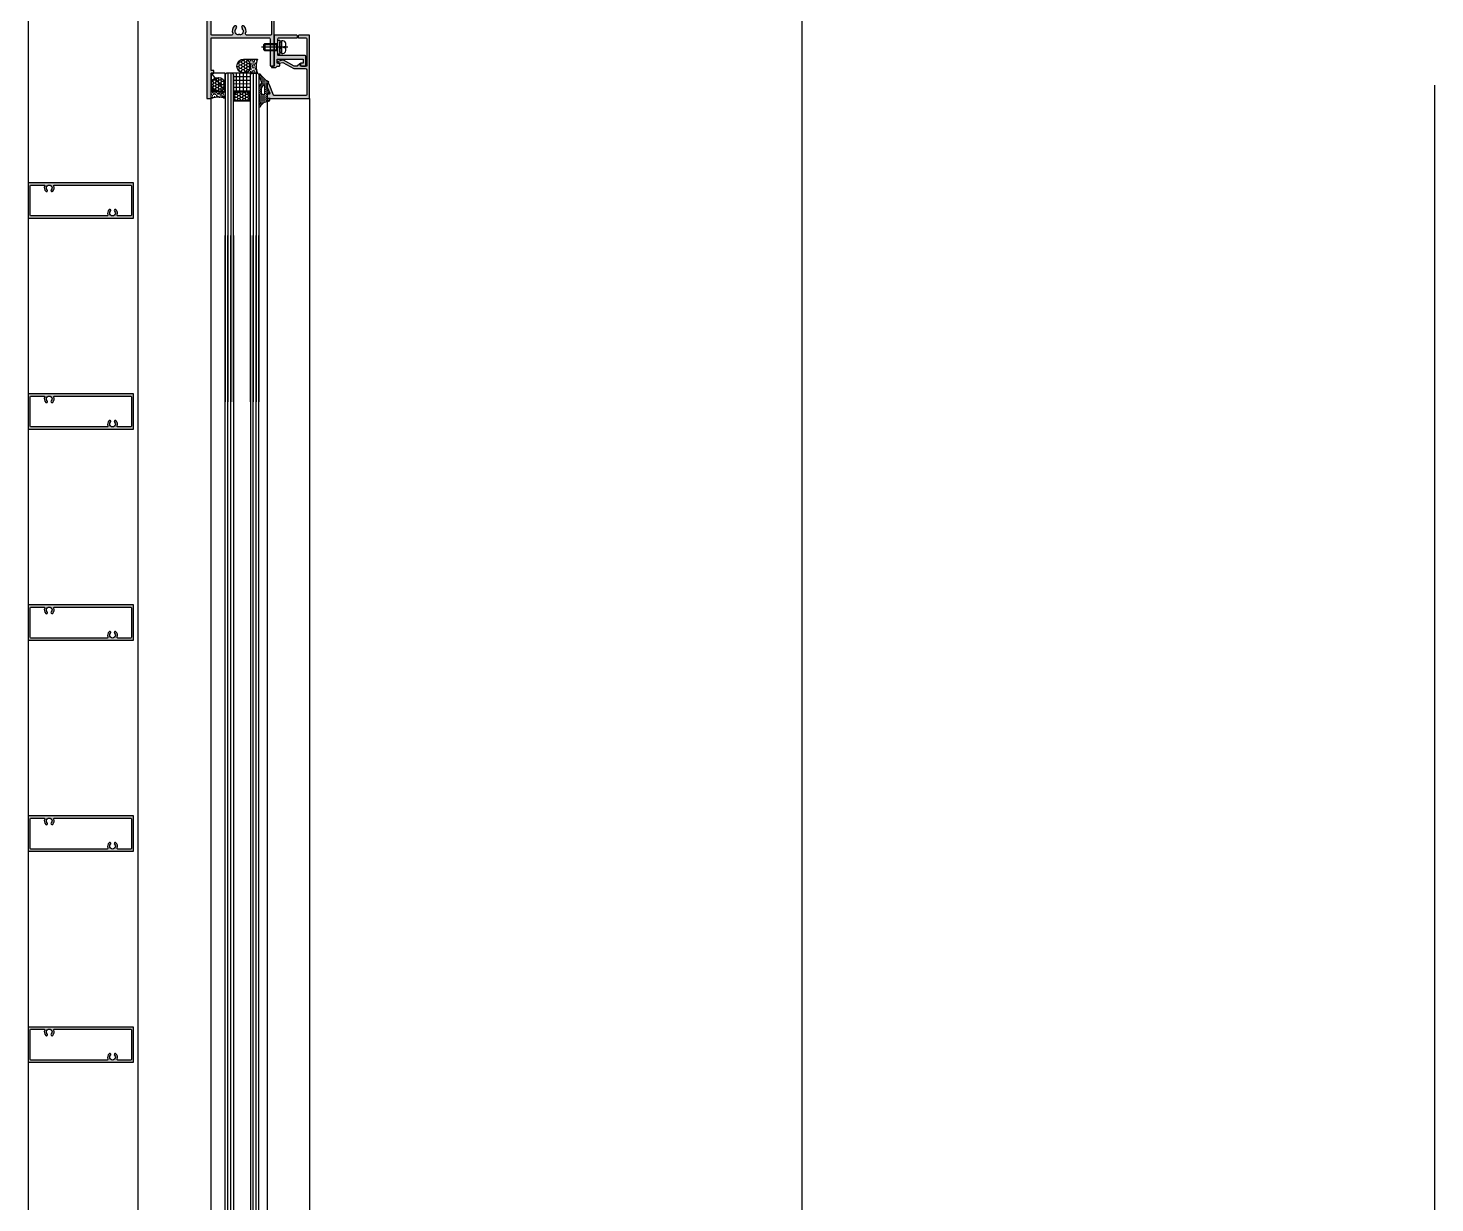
# Model space of a CAD drawing. Header units: millimetres. Extents: x 12351878 to 12381578, y 696206 to 738256.
# Drawn here: x 12366334 to 12367334, y 704804 to 705639 of the extents above; entities that cross this region are included whole.
import ezdxf

# ---------------------------------------------------------------- set-up
doc = ezdxf.new("R2010")
doc.units = ezdxf.units.MM
doc.header["$LTSCALE"] = 1000
for name, pattern in [('CENTER', [50.800000000000004, 31.75, -6.35, 6.35, -6.35]), ('CENTER2', [28.575000000000003, 19.05, -3.175, 3.175, -3.175]), ('DOTE', [2.4200000000000004, 2, -0.2, 0.02, -0.2]), ('HIDDEN', [0.125, 0.0625, -0.0625]), ('HIDDEN2', [4.762499999999999, 3.175, -1.5875])]:
    doc.linetypes.add(name, pattern=pattern)
for name, color, linetype in [('DOTE', 16, 'DOTE'), ('ELASTOMER', 6, 'Continuous'), ('ELASTOMER-V', 241, 'Continuous'), ('EXTRUSION-V', 141, 'Continuous'), ('EXTRUSION1', 4, 'Continuous'), ('FASTENER', 191, 'Continuous'), ('GLASS', 1, 'Continuous'), ('GLASS-V', 11, 'Continuous'), ('GRID', 8, 'CENTER'), ('GZDI-J建筑-立面-后可见线', 252, 'Continuous'), ('SFC-ELASTOMER', 6, 'Continuous'), ('SFC-ELASTOMER-V', 241, 'Continuous'), ('SILICONE', 8, 'Continuous'), ('SILICONE-V', 9, 'Continuous'), ('SYMBOL', 7, 'Continuous'), ('型材断面填充', 254, 'Continuous')]:
    doc.layers.add(name, color=color, linetype=linetype)

# ---------------------------------------------------------------- blocks, each defined once
blk = doc.blocks.new('*U170')
at = {"layer": 'GLASS'}
for points in [[(1510.500026838956, 15.99999998140256), (1.000000000014552, 16), (1.455191522836685e-11, 17), (2.182787284255028e-11, 21), (1.000000000021828, 22), (1510.500026838961, 21.99999998140984)], [(1510.500026838945, 3.999999981409836), (1.000000000003638, 4), (3.637978807091713e-12, 3), (-3.637978807091713e-12, -1), (0.999999999996362, -2), (1510.500026838934, -2.00000001859744)]]:
    blk.add_lwpolyline(points, dxfattribs=at)
at = {"layer": 'GLASS-V'}
for p, q in [((2.182787284255028e-11, 20), (1510.500026838959, 19.99999998140984)), ((1.818989403545856e-11, 18), (1510.500026838956, 17.99999998140984)), ((3.637978807091713e-12, 2), (1510.500026838943, 1.999999981402561)), ((0, 0), (1510.500026838936, -1.859743948917714e-08))]:
    blk.add_line(p, q, dxfattribs=at)
blk = doc.blocks.new('20210923-LC06')
at = {"layer": '型材断面填充', "linetype": 'ByBlock'}
h = blk.add_hatch(color=256, dxfattribs=at)
h.paths.add_polyline_path([(75, 12.5), (0, 12.5), (0, -12.5), (75, -12.5)])
edge = h.paths.add_edge_path(flags=16)
edge.add_arc((72.99999999999272, 10.5), 0.5, 0, 90, ccw=False)
edge.add_line((73.49999999999272, 10.5), (73.49999999999272, -10.5))
edge.add_arc((72.99999999999272, -10.5), 0.5, -90, 0, ccw=False)
edge.add_line((72.99999999999272, -11), (63.70809924347122, -11))
edge.add_arc((63.70809924347122, -10.5), 0.5, 157.9756871616606, 270, ccw=False)
edge.add_arc((59.99999999996362, -8.999999999923602), 3.49999999999024, 337.9756871617368, 405.5224881743313)
edge.add_arc((61.96176195076987, -7.002128601492586), 0.6999999863657048, 45.52248817439985, 150.0000000002586)
edge.add_line((61.35554417992535, -6.652128608311614), (61.30384047733969, -6.741682048123039))
edge.add_arc((61.91005825998582, -7.091682048114308), 0.6999999999930533, 150.000000000497, 224.9738861260881)
edge.add_arc((59.99999999498687, -8.999999999916326), 1.99999999646012, -224.97388637242545, 44.97388612635791, ccw=False)
edge.add_arc((58.08994174066902, -7.091682042391767), 0.6999999964802336, 315.0261136276913, 389.999999996758)
edge.add_line((58.69615952028835, -6.741682044186746), (58.64445582000917, -6.652128608351632))
edge.add_arc((58.0382380491501, -7.002128601496224), 0.6999999863618294, 29.99999999656709, 134.4775118258088)
edge.add_arc((59.99999999995634, -8.999999999923602), 3.499999999985485, 134.4775118257521, 202.0243128383078)
edge.add_arc((56.29190075644874, -10.5), 0.5000000000078625, -89.99999999916622, 22.024312838026788, ccw=False)
edge.add_line((56.29190075645602, -11), (2, -11))
edge.add_arc((2, -10.5), 0.5, 180, 270, ccw=False)
edge.add_line((1.5, -10.5), (1.5, 10.5))
edge.add_arc((2, 10.5), 0.5, 90, 180, ccw=False)
edge.add_line((2, 11), (11.2919007564924, 11))
edge.add_arc((11.29190075648512, 10.49999999998909), 0.5000000000109139, -22.024313129871473, 89.99999999916622, ccw=False)
edge.add_arc((15.00000000499858, 8.999999975909304), 3.500000013615411, 157.9756868698486, 225.5224875408107)
edge.add_arc((13.03823803211708, 7.002128599175194), 0.7000000000041585, 225.5224875403132, 330.0000000028977)
edge.add_line((13.64445581477776, 6.652128599209391), (13.696159520332, 6.741682044186746))
edge.add_arc((13.0899417407054, 7.091682042388129), 0.6999999964831274, 330.0000000037976, 404.9738863725193)
edge.add_arc((14.99999999501597, 8.999999999916326), 1.999999996458775, -44.97388612598962, 224.9738863725727, ccw=False)
edge.add_arc((16.9100582600222, 7.091682048121584), 0.6999999999878389, 135.0261138737017, 209.9999999998008)
edge.add_line((16.30384047738335, 6.741682048130315), (16.355544179969, 6.652128608307976))
edge.add_arc((16.96176195081352, 7.002128601492586), 0.6999999863692359, 209.9999999999993, 314.4775118253916)
edge.add_arc((15.00000000002183, 8.999999999923602), 3.499999999983077, 314.477511825457, 382.0243128382527)
edge.add_arc((18.70809924351488, 10.49999999999272), 0.4999999999930083, 90, 202.0243128382656, ccw=False)
edge.add_line((18.70809924351488, 10.99999999998545), (72.99999999999272, 11))
at = {"color": 0, "linetype": 'ByBlock'}
blk.add_lwpolyline([(75, 12.5), (0, 12.5), (0, -12.5), (75, -12.5)], close=True, dxfattribs=at)
blk.add_lwpolyline([(72.99999999999272, 11, -0.4142135623731147), (73.49999999999272, 10.5), (73.49999999999272, -10.5, -0.4142135623730951), (72.99999999999272, -11), (63.70809924347122, -11, -0.5318455158548693), (63.24458683803095, -10.31249999998909, 0.303569696419431), (62.45220242653158, -6.502660764042957, 0.4903143928775128), (61.35554417992535, -6.652128608311614), (61.30384047733969, -6.741682048123039, 0.339327190915275), (61.41485796841152, -7.586431147374242, -2.41265831870223), (58.58514202763035, -7.586431141295179, 0.339327192099483), (58.69615952028835, -6.741682044186746), (58.64445582000917, -6.652128608351632, 0.4903143928944151), (57.54779757338838, -6.502660764050233, 0.3035696964186377), (56.75541316189629, -10.31249999998909, -0.5318455158544906), (56.29190075645602, -11), (2, -11, -0.4142135623730951), (1.5, -10.5), (1.5, 10.5, -0.4142135623730951), (2, 11), (11.2919007564924, 11, -0.5318455174885397), (11.75541316098679, 10.31249999761349, 0.3035696947912896), (12.5477975412723, 6.502660757421836, 0.4903143963226426), (13.64445581477776, 6.652128599209391), (13.696159520332, 6.741682044186746, 0.3393271920984405), (13.58514202766673, 7.586431141295179, -2.412658318694041), (16.41485796845518, 7.58643114737788, 0.3393271909152766), (16.30384047738335, 6.741682048130315), (16.355544179969, 6.652128608307976, 0.49031439287499), (17.45220242657524, 6.502660764039319, 0.3035696964197462), (18.24458683808189, 10.31249999998545, -0.5318455158541423), (18.70809924351488, 10.99999999998545)], format="xyb", close=True, dxfattribs=at)
blk = doc.blocks.new('gyqs07')
at = {"layer": 'EXTRUSION-V'}
for p, q in [((3264.989158999175, 4318.071694162907, 9.388188605206496e-08), (3264.98910086602, 2780.57166902523)), ((3316.999987918884, 2825.581785413204), (3316.999997047707, 4318.071694162907, 1.663028899947857e-07)), ((3356.999997381121, 4318.071694162907, 1.695939194939513e-07), (3356.999987626448, 2825.56154814316, 4.015512391808422e-08)), ((3386.999997440726, 4318.071694162907, 1.695939194939513e-07), (3386.999988323078, 2825.56154814316, 4.015512391808422e-08))]:
    blk.add_line(p, q, dxfattribs=at)
blk.add_lwpolyline([(3186.989295793697, 4318.071694162907), (3186.989286676049, 2725.571613538312), (3224.500142555684, 2725.571613538312)], dxfattribs=at)
at = {"layer": 'GZDI-J建筑-立面-后可见线'}
blk.add_line((3736.999968670309, 4318.071656875079, -1.438814376913676e-08), (3737.000006243587, 2705.854585408233, -1.411681554184574e-08), dxfattribs=at)
at = {"color": 0, "linetype": 'ByBlock', "xscale": -1, "rotation": 270}
blk.add_blockref('*U170', (3328.999987918884, 2807.57166732417, 4.015512391808422e-08), dxfattribs=at)
at = {"layer": 'EXTRUSION1'}
for p in [(3186.989286676049, 4193.071652515908, -6.694355303533301e-08), (3186.989286676049, 4043.071652515908, -6.694355303533301e-08), (3186.989286676049, 3893.071652515908, -6.694355303533301e-08), (3186.989286676049, 3743.071652515908, -6.694355303533301e-08)]:
    blk.add_blockref('20210923-LC06', p, dxfattribs=at)
blk = doc.blocks.new('20211008-LC02')
at = {"layer": '型材断面填充', "linetype": 'ByBlock'}
h = blk.add_hatch(color=256, dxfattribs=at)
edge = h.paths.add_edge_path(flags=16)
edge.add_arc((20.24916924316494, 64.23541684117663), 1.000000000111642, 225.1428344831226, 330.0000000074115)
edge.add_arc((20.24916924283025, 64.23541684501834), 1.000000002318341, 329.9999998263759, 405.1428343035796)
edge.add_arc((23.00000233199535, 66.99999951432255), 2.900000000220092, 217.9281417691731, 225.1428344770085, ccw=False)
edge.add_line((20.71253373914806, 65.21744869092072), (20.97514278577, 65.3690660946886))
edge.add_arc((23.00000233191531, 66.99999951401696), 2.59999999998036, 201.1501169006891, 218.8498830973082, ccw=False)
edge.add_line((20.57514278579038, 66.06188641770859), (20.31253373913933, 65.91026901392615))
edge.add_arc((23.00000233191531, 66.99999951404607), 2.900000000008436, 97.92814176633863, 202.0718582337128, ccw=False)
edge.add_line((22.60000233190658, 69.87228083732771), (22.60000233192113, 69.56904602980649))
edge.add_arc((23.00000233187166, 66.999999514097), 2.59999999996913, 81.15011690061812, 98.84988309743147, ccw=False)
edge.add_line((23.40000233190949, 69.56904602979193), (23.40000233192404, 69.87228083734226))
edge.add_arc((23.00000233191531, 66.99999951407517), 2.899999999999297, -22.07185823382082, 82.0718582336217, ccw=False)
edge.add_line((25.68747092467675, 65.91026901395526), (25.42486187804025, 66.06188641770859))
edge.add_arc((23.00000233193714, 66.99999951404607), 2.599999999970625, 321.15011690168944, 338.84988309853924, ccw=False)
edge.add_line((25.02486187804607, 65.3690660946886), (25.28747092468257, 65.21744869092072))
edge.add_arc((23.00000230795558, 66.99999948729237), 2.900000002440701, 314.8571662716407, 322.07185894206754, ccw=False)
edge.add_arc((25.75083542210632, 64.2354168426391), 1.000000000254852, 134.8571655363533, 210.0000000103906)
edge.add_arc((25.75083541891217, 64.23541684276279), 0.9999999975490497, 210.0000001080337, 314.8571656597754)
edge.add_arc((23.00000233767787, 66.9999995133112), 4.899999995388118, 314.857165510302, 387.5784679526613)
edge.add_arc((27.78644151220942, 69.49999950904748), 0.500000000003097, 89.99999998415848, 207.5784679525753, ccw=False)
edge.add_line((27.78644151234766, 69.99999950904748), (45.50000000014552, 69.99999950401252))
edge.add_arc((45.5, 69.49999950401252), 0.5, 0, 89.99999998332481, ccw=False)
edge.add_line((46, 69.49999950401252), (46, 45.50000000024738))
edge.add_arc((45.5, 45.50000000024738), 0.5, -90, 0, ccw=False)
edge.add_line((45.5, 45.00000000024738), (28.5506779608113, 45.00000000024738))
edge.add_arc((28.5506779608113, 46.00000000024738), 1, 160.1850718200653, 270, ccw=False)
edge.add_arc((23.00000233093306, 48.00000000603904), 4.899999997570124, 340.1850717756723, 405.1428344038472)
edge.add_arc((25.75083541891217, 50.76458267294947), 0.9999999975587144, 45.14283434051863, 149.9999998918137)
edge.add_arc((25.75083542210632, 50.76458267307316), 1.000000000263354, 149.9999999894567, 225.1428344630571)
edge.add_arc((23.00000230792648, 48.00000002834713), 2.900000002512963, 37.92814105882633, 45.14283372916901, ccw=False)
edge.add_line((25.28747092468257, 49.78255082479882), (25.02486187804607, 49.63093342103093))
edge.add_arc((23.00000233192986, 48.00000000166619), 2.599999999980514, 21.150116901552508, 38.84988309833477, ccw=False)
edge.add_line((25.42486187804025, 48.93811309801094), (25.68747092467675, 49.08973050176428))
edge.add_arc((23.00000233191531, 48.00000000164437), 2.899999999994951, -82.0718582336217, 22.07185823382082, ccw=False)
edge.add_line((23.40000233192404, 45.12771867837728), (23.40000233190949, 45.4309534859276))
edge.add_arc((23.00000233187166, 48.00000000162254), 2.599999999968184, 261.15011690256847, 278.849883099382, ccw=False)
edge.add_line((22.60000233192113, 45.43095348591305), (22.60000233190658, 45.12771867839183))
edge.add_arc((23.00000233191531, 48.00000000166619), 2.900000000006504, 157.9281417664205, 262.07185823364154, ccw=False)
edge.add_line((20.31253373913933, 49.08973050177883), (20.57514278579038, 48.93811309800367))
edge.add_arc((23.00000233192986, 48.00000000170257), 2.599999999991428, 141.1501169028929, 158.8498830995762, ccw=False)
edge.add_line((20.97514278577, 49.63093342103093), (20.71253373914806, 49.78255082479154))
edge.add_arc((23.000002332039, 48.00000000141154), 2.900000000240555, 134.8571655238057, 142.0718582316973, ccw=False)
edge.add_arc((20.24916924283025, 50.76458267069393), 1.000000002321267, 314.8571656967144, 390.0000001739852)
edge.add_arc((20.24916924317222, 50.76458267454291), 1.000000000101334, 29.99999999279692, 134.8571655174669)
edge.add_arc((23.00000233363244, 48.00000001197623), 4.899999998795616, 134.857165623561, 199.8149282851799)
edge.add_arc((17.44932670459093, 46.00000000024738), 0.9999999999968104, -90, 19.814928218044713, ccw=False)
edge.add_line((17.44932670459093, 45.00000000024738), (3.5, 45.00000000024738))
edge.add_arc((3.5, 45.50000000024738), 0.5, 180, 270, ccw=False)
edge.add_line((3, 45.50000000024738), (3, 69.49999951546488))
edge.add_arc((3.5, 69.49999951546488), 0.5, 90, 180, ccw=False)
edge.add_line((3.5, 69.99999951546488), (18.21356315453886, 69.99999951546488))
edge.add_arc((18.21356315453886, 69.49999951547215), 0.499999999992724, -27.578468025692587, 90, ccw=False)
edge.add_arc((23.00000233215542, 66.99999951037898), 4.900000002461038, 152.4215319745214, 225.1428344434699)
h.paths.add_polyline_path([(7.275957614183426e-12, 81.99999951377686), (2.999999999992724, 81.99999951377686), (3, 99.99999950563506), (0, 99.99999950563506)])
edge = h.paths.add_edge_path()
edge.add_line((8.299999998765998, 71.99999951377686), (1.455191522836685e-11, 71.99999951377686))
edge.add_line((1.455191522836685e-11, 71.99999951377686), (0, 0))
edge.add_line((0, 0), (3.000001927706762, -4.365574568510056e-11))
edge.add_line((3.000001927706762, -4.365574568510056e-11), (3.000001927706762, 17.98988136016851))
edge.add_line((3.000001927706762, 17.98988136016851), (5.000001927706762, 17.98988136016851))
edge.add_line((5.000001927706762, 17.98988136016851), (5.000001927706762, 19.98988136016851))
edge.add_line((5.000001927706762, 19.98988136016851), (3.000001927706762, 20.00000000010914))
edge.add_line((3.000001927706762, 20.00000000010914), (3.000001927706762, 43.00000000025466))
edge.add_line((3.000001927706762, 43.00000000025466), (44.4999993955571, 43.00000000025466))
edge.add_arc((44.49999939556437, 42.50000000026193), 0.499999999992724, -8.33779267850332e-10, 90.00000000083378, ccw=False)
edge.add_line((44.9999993955571, 42.50000000025466), (44.9999993955571, 23.48984937284695))
edge.add_arc((45.49999939554982, 23.48984937283967), 0.499999999992724, 180, 270.0000000016675)
edge.add_line((45.4999993955571, 22.98984937284695), (47.49999940115231, 22.98984937284695))
edge.add_arc((47.49999940113776, 23.4898493728615), 0.5000000000145519, 270.0000000016675, 359.9999993571685)
edge.add_line((47.99999940115231, 23.48984936725174), (48, 76.99999950337224))
edge.add_line((48, 76.99999950337224), (44.0000000000291, 76.99999950441997))
edge.add_arc((43.99999999990541, 76.49999950440542), 0.5000000000145519, 89.99999998582602, 179.9999999816572)
edge.add_line((43.49999999989086, 76.4999995045655), (43.49999999962165, 75.49999950455822))
edge.add_arc((43.99999999962165, 75.4999995044127), 0.5, 180, 270.0000000016675)
edge.add_line((43.99999999949068, 74.9999995044127), (45.99999999950523, 74.999999503867))
edge.add_line((45.99999999950523, 74.999999503867), (45.99999999869033, 71.999999503867))
edge.add_line((45.99999999869033, 71.999999503867), (27.99999999869033, 71.99999950898928))
edge.add_line((27.99999999869033, 71.99999950898928), (27.99999999950523, 74.99999950427446))
edge.add_line((27.99999999950523, 74.99999950427446), (29.9999999996362, 74.99999950427446))
edge.add_arc((29.99999999962893, 75.49999950427446), 0.5, 270.0000000008338, 359.9999999849923)
edge.add_line((30.49999999962893, 75.49999950414349), (30.49999999989814, 76.49999950831261))
edge.add_arc((29.99999999988358, 76.4999995084363), 0.5000000000145519, 0, 89.99999999749872)
edge.add_line((30.0000000000291, 76.99999950845086), (26.00000000004366, 76.9999995095277))
edge.add_arc((25.99999999950523, 74.99999950951315), 2.000000000014552, 89.99999998457538, 179.9999999845754)
edge.add_line((23.99999999949068, 74.99999951005157), (26.09999999952561, 74.9999995094986))
edge.add_line((26.09999999952561, 74.9999995094986), (26.09999999872525, 71.9999995094986))
edge.add_line((26.09999999872525, 71.9999995094986), (10.19999999873107, 71.99999951377686))
edge.add_line((10.19999999873107, 71.99999951377686), (10.19999999953143, 74.99999951325299))
edge.add_line((10.19999999953143, 74.99999951325299), (11.69999999953143, 74.99999951284553))
edge.add_arc((9.699999999516876, 74.99999951337668), 2.000000000014552, 0, 89.99999999937468)
edge.add_line((9.70000000006985, 76.99999951339123), (8.300000000104774, 76.9999995137623))
edge.add_line((8.300000000104774, 76.9999995137623), (8.299999998765998, 71.99999951377686))
at = {"color": 0, "linetype": 'ByBlock'}
for points in [[(47.99999940115231, 23.48984936725174), (48, 76.99999950337224), (44.0000000000291, 76.99999950441997, 0.4142135623688329), (43.49999999989814, 76.4999995045655), (43.49999999962165, 75.49999950455822, 0.414213562373095), (43.99999999949068, 74.9999995044127), (45.99999999950523, 74.999999503867), (45.99999999869033, 71.999999503867), (27.99999999869033, 71.99999950898928), (27.99999999950523, 74.99999950427446), (29.9999999996362, 74.99999950427446, 0.4142135622963762), (30.4999999996362, 75.49999950414349), (30.49999999989814, 76.49999950831261, 0.414213562373095), (30.0000000000291, 76.99999950845086), (26.00000000004366, 76.9999995095277, 0.414213562373095), (23.99999999949068, 74.99999951005157), (26.09999999952561, 74.9999995094986), (26.09999999872525, 71.9999995094986), (10.19999999873107, 71.99999951377686), (10.19999999953143, 74.99999951325299), (11.69999999953143, 74.99999951284553, 0.4142135623741606), (9.70000000006985, 76.9999995133985), (8.300000000104774, 76.9999995137623), (8.299999998765998, 71.99999951377686), (2.999999999992724, 71.99999951377686), (3, 99.99999950563506), (0, 99.99999950563506), (0, 0), (3.000001927706762, -4.365574568510056e-11), (3.000001927706762, 17.98988136016851), (5.000001927706762, 17.98988136016851), (5.000001927706762, 19.98988136016851), (3.000001927706762, 20.00000000010914), (3.000001927706762, 43.00000000025466), (44.4999993955571, 43.00000000025466, -0.4142135623730951), (44.9999993955571, 42.50000000025466), (44.9999993955571, 23.48984937284695, 0.4142135623730951), (45.4999993955571, 22.98984937284695), (47.49999940115231, 22.98984937284695, 0.414213559095244)], [(19.54382742643793, 63.526549489834, 0.4923708654871846), (21.11519464710727, 63.73541684123484, 0.3401494536399593), (20.95451106334076, 64.94428419572068, -0.03149043851934299), (20.71253373914806, 65.21744869092072), (20.97514278577, 65.3690660946886, -0.07738371066638676), (20.57514278579038, 66.06188641770859), (20.31253373913933, 65.91026901392615, -0.4885090795924305), (22.60000233190658, 69.87228083732771), (22.60000233192113, 69.56904602980649, -0.07738371066723994), (23.40000233190949, 69.56904602979193), (23.40000233192404, 69.87228083734226, -0.4885090795928), (25.68747092467675, 65.91026901395526), (25.42486187804025, 66.06188641770859, -0.07738371066739931), (25.02486187804607, 65.3690660946886), (25.28747092468257, 65.21744869092072, -0.03149043835601448), (25.04549360503734, 64.94428419384349, 0.3401494536245447), (24.88481001819309, 63.73541684235533, 0.49237086563601), (26.45617723560281, 63.52654949499265, 0.3284028119687467), (27.34325269937108, 69.26851802776218, -0.5633472674751774), (27.78644151234766, 69.99999950904748), (45.50000000014552, 69.99999950401252, -0.4142135622878519), (46, 69.49999950401252), (46, 45.50000000024738, -0.414213562373095), (45.5, 45.00000000024738), (28.5506779608113, 45.00000000024738, -0.5195411213500777), (27.60988548056775, 46.33898305160983, 0.2912734778920465), (26.45617723560281, 51.47345002072689, 0.4923708656335887), (24.88481001818582, 51.2645826733642, 0.3401494536220914), (25.04549360503006, 50.05571532187605, -0.03149043835564674), (25.28747092468257, 49.78255082479882), (25.02486187804607, 49.63093342103093, -0.07738371066710345), (25.42486187804025, 48.93811309801094), (25.68747092467675, 49.08973050176428, -0.4885090795927997), (23.40000233192404, 45.12771867837728), (23.40000233190949, 45.4309534859276, -0.07738371066723983), (22.60000233192113, 45.43095348591305), (22.60000233190658, 45.12771867839183, -0.4885090795916032), (20.31253373913933, 49.08973050177883), (20.57514278579038, 48.93811309800367, -0.07738371066677643), (20.97514278577, 49.63093342103093), (20.71253373914806, 49.78255082479154, -0.03149043851959492), (20.95451106334076, 50.05571531999885, 0.3401494536399593), (21.11519464710727, 51.2645826744847, 0.4923708654892507), (19.54382742643793, 51.47345002587826, 0.291273478050354), (18.39011918460892, 46.33898305223556, -0.5195411215612481), (17.44932670459093, 45.00000000024738), (3.5, 45.00000000024738, -0.414213562373095), (3, 45.50000000024738), (3, 69.49999951546488, -0.414213562373095), (3.5, 69.99999951546488), (18.21356315453886, 69.99999951546488, -0.563347267806432), (18.65675196707161, 69.2685180336266, 0.3284028120966945)]]:
    blk.add_lwpolyline(points, format="xyb", close=True, dxfattribs=at)
blk = doc.blocks.new('1902-190121-05')
at = {"layer": 'SFC-ELASTOMER-V'}
h = blk.add_hatch(dxfattribs=at)
h.set_pattern_fill('DOTS', color=256, scale=12, style=0)
h.set_pattern_definition([(0, (-98970.10255684076, 48449.73687001361), (0.375, 0.75), [0, -0.75])])
edge = h.paths.add_edge_path(flags=16)
edge.add_arc((2.999999999985448, 3.791658648551673), 1.000000000015246, 340.0515564116253, 360.0000000004169)
edge.add_line((4, 3.791658648558951), (4, 7.216346523804531))
edge.add_arc((3, 7.216346523804531), 1, 0, 32.51252295697732)
edge.add_line((3.843273989798035, 7.753830456713329), (2.921636994899017, 9.199813226143304))
edge.add_arc((2.5, 8.931071259692542), 0.4999999999992967, 32.51252295662578, 180)
edge.add_line((2, 8.931071259692542), (2, 3.445267455579597))
edge.add_arc((2.945267455579596, 3.445267455586872), 0.9452674555795963, 180.0000000004409, 344.0436198039462)
edge.add_arc((7.699999999938881, 2.085786437615751), 3.999999999945567, 160.0515564106914, 164.0436198036153, ccw=False)
edge = h.paths.add_edge_path()
edge.add_line((5.700274632123183, -2.5), (5.200274632123182, -2.5))
edge.add_arc((5.200274632123182, -3), 0.5, 90, 226.5750977282379)
edge.add_line((4.856573014825698, -3.363137987907975), (5.062209703814004, -3.557768307342484))
edge.add_arc((2.810392732513719, -5.996731531093245), 3.319521242445166, 16.082535006494084, 47.284695968269205, ccw=False)
edge.add_line((6, -5.077151867197244), (6, -5.527873661361808))
edge.add_arc((5.410320230555952, -5.495178773468069), 0.5905854605270673, 194.2601061977674, 356.8264757791229, ccw=False)
edge.add_arc((1.382684606796829, -6.820965289363812), 3.651283331540185, 18.86014357712771, 46.15869214434805)
edge.add_line((3.911794761312193, -4.18743689697294), (2.694840154203119, -3.144319681021444))
edge.add_arc((6.849778326155501, 3.942639481640071), 8.215138549408584, 234.2773992741729, 239.61778233818382, ccw=False)
edge.add_line((2.053275226047844, -2.726847709789581), (0.4342153403558768, -2.061742001620586))
edge.add_arc((-1.814379726623883, -11.80565395856683), 9.999999999998288, 77.00538320812723, 85.15038797391819)
edge.add_arc((-0.8844323758821699, -0.8450336328387493), 0.9999999999970132, 188.5307656098657, 265.15038797390406, ccw=False)
edge.add_line((-1.873368728745844, -0.9933740857668452), (-2.022374841617419, 0))
edge.add_line((-2.022374841617419, 0), (0, 0))
edge.add_line((0, 0), (0, 3.5))
edge.add_line((0, 3.5), (-1, 3.5))
edge.add_arc((-1, 4), 0.5, 157.3801350519596, 270, ccw=False)
edge.add_line((-1.461538461531745, 4.192307692304892), (0, 7.5))
edge.add_line((0, 7.5), (0, 11))
edge.add_line((0, 11), (-0.5, 11))
edge.add_arc((-0.5, 11.5), 0.5, 143.130102353489, 270, ccw=False)
edge.add_arc((-8.48604476766195, 25.71938799749478), 15.85236378089338, 298.5903152219879, 327.3087335570696)
edge.add_arc((5.275992096416302, 16.88727938233205), 0.5000000004721561, 89.99999989828092, 147.308733456111, ccw=False)
edge.add_line((5.275992097303967, 17.38727938281227), (5.5, 17.38727938281227))
edge.add_arc((5.5, 16.88727938281227), 0.5, 0, 90, ccw=False)
edge.add_line((6, 16.88727938281227), (6, 16.57181067422061))
edge.add_arc((5.499999999985448, 16.57181067423517), 0.500000000014552, 337.765229581395, 359.9999999983325, ccw=False)
edge.add_line((5.962820559259852, 16.3826093795069), (4.010239718350931, 11.60624377280328))
edge.add_arc((4.473060277596232, 11.41704247808229), 0.4999999999842318, 157.7652295809047, 212.5125229568189)
edge.add_line((4.051423282711767, 11.14830051163881), (5.921636994899018, 8.214068468187177))
edge.add_arc((5.5, 7.945326501729141), 0.5000000000032073, -8.33779267850332e-10, 32.51252295732888, ccw=False)
edge.add_line((6, 7.945326501721864), (6, 2.985786437631758))
edge.add_arc((5.5, 2.985786437639034), 0.5, 323.13010235348895, 359.9999999991662, ccw=False)
edge.add_arc((6.700000000011643, 2.08578643763758), 1.000000000013095, 143.1301023548229, 180.0000000004169)
edge.add_line((5.699999999997088, 2.085786437630304), (5.699999999997088, -2.499999999992724))
at = {"color": 0, "linetype": 'ByBlock'}
blk.add_lwpolyline([(5.700274632123183, -2.5), (5.200274632123182, -2.5, 0.6781657042072787), (4.856573014825698, -3.363137987907975), (5.062209703814004, -3.557768307342484, -0.1369925665543304), (6, -5.077151867197244), (6, -5.527873661361808, -0.8583636528139141), (4.837932198410272, -5.640654293129045), (4.837932198410272, -5.640654293129045, 0.1196789164036482), (3.911794761312193, -4.18743689697294), (2.694840154203119, -3.144319681021444, -0.023306035294527), (2.053275226047844, -2.726847709789581), (0.434215340355877, -2.061742001620586, 0.0355542577770579), (-0.9689730441314168, -1.841453662447746, -0.3473545955404444), (-1.873368728745844, -0.9933740857668452), (-2.022374841617419, 0), (0, 0), (0, 3.5), (-1, 3.5, -0.5351837584879964), (-1.461538461531745, 4.192307692304892), (0, 7.5), (0, 11), (-0.5, 11, -0.6180339887539168), (-0.8999999999941792, 11.80000000000291, 0.125967746607834), (4.855195536176325, 17.15733540496876, -0.2554021300214613), (5.275992097303967, 17.38727938281227), (5.5, 17.38727938281227, -0.4142135623730951), (6, 16.88727938281227), (6, 16.57181067422061, -0.0973230273531179), (5.962820559259852, 16.3826093795069), (4.010239718350931, 11.60624377280328, 0.2435300941548702), (4.051423282711767, 11.14830051163881), (5.921636994899018, 8.214068468187177, -0.1428220295938806), (6, 7.945326501721864), (6, 2.985786437631758, -0.1622776601676325), (5.899999999994179, 2.685786437636124, 0.1622776601672591), (5.699999999997088, 2.085786437630304), (5.699999999997088, -2.499999999992724)], format="xyb", dxfattribs=at)
blk.add_lwpolyline([(3.940000000002328, 3.450484206368855, 0.0872619888188986), (4, 3.791658648558951), (4, 7.216346523804531, 0.1428220295893762), (3.843273989798035, 7.753830456713329), (2.921636994899017, 9.199813226143304, 0.7500537688432675), (2, 8.931071259692542), (2, 3.445267455579596, 0.8696209430341955), (3.854114949586802, 3.185408272176573, -0.0174204244168828)], format="xyb", close=True, dxfattribs=at)
blk = doc.blocks.new('*U107')
at = {"layer": 'GLASS-V'}
h = blk.add_hatch(dxfattribs=at)
h.set_pattern_fill('HONEY', color=256, scale=10, angle=90.00000000005129, style=0)
h.set_pattern_definition([(90, (-12321.03796408039, 33808.00888865561), (1.082531749998322, 1.875000000000968), [1.25, -2.5]), (330.0000000000513, (-12321.03796408039, 33808.00888865561), (1.0825317570975, -1.874999995902255), [1.249999999999999, -2.499999999999999]), (30.00000000005117, (-12321.03796408039, 33808.00888865561), (2.165063507095822, 4.098712834856191e-09), [-2.5, 1.25])])
edge = h.paths.add_edge_path()
edge.add_arc((14.79910929997827, 4.750000000013268), 0.1999999999812534, 218.0000000213002, 270.000000021352, ccw=False)
edge.add_line((14.64150714931748, 4.626867704901088), (13.34239784976671, 6.289651782244619))
edge.add_arc((13.50000000039878, 6.412784077275204), 0.1999999999083817, 180.0000000158608, 218.0000000079471, ccw=False)
edge.add_line((13.3000000004904, 6.41278407721984), (13.29999999999927, 9.999999999992724))
edge.add_line((13.29999999999927, 9.999999999992724), (13.30000000049768, 13.58721592276561))
edge.add_arc((13.5000000005751, 13.58721592276845), 0.2000000000774289, 142.0000000087279, 180.0000000008142, ccw=False)
edge.add_line((13.34239784977399, 13.71034821785724), (14.64150714932475, 15.37313229507708))
edge.add_arc((14.79910930010489, 15.25000000002311), 0.2000000000394607, 90.00000001283718, 142.0000000128891, ccw=False)
edge.add_line((14.79910930006008, 15.45000000006257), (19.5, 15.4500000000553))
edge.add_arc((19.49999999997081, 15.25000000001447), 0.2000000000408306, -8.31317947813659e-09, 89.99999999163788, ccw=False)
edge.add_line((19.70000000001164, 15.24999999998545), (19.70000000000437, 4.749999999985448))
edge.add_arc((19.50000000002174, 4.750000000014637), 0.199999999982623, 269.99999999168676, 359.99999999163794, ccw=False)
edge.add_line((19.49999999999272, 4.550000000032014), (14.79910930005281, 4.550000000032014))
at = {"layer": 'SILICONE'}
h = blk.add_hatch(dxfattribs=at)
h.set_pattern_fill('DOTS', color=256, scale=3, angle=180.0000000000513, style=0)
h.set_pattern_definition([(180.0000000000513, (-6374.462927372681, 31639.097399508), (-0.09374999999983223, -0.1875000000000839), [0, -0.1875])])
edge = h.paths.add_edge_path()
edge.add_arc((-1.941122037311656, 14.79360796127968), 14.98974681236924, -4.61622269054061, 4.616222691750124, ccw=False)
edge.add_arc((13.47346561249102, 13.59635244526662), 0.4735537580721675, 140.894493704969, 181.1055062821419, ccw=False)
edge.add_line((13.10599462369282, 13.89504666043649), (14.40510392324359, 15.55783073766361))
edge.add_arc((14.79910930004684, 15.24999999998005), 0.5000000000126767, 89.99999999806562, 141.9999999981204, ccw=False)
edge.add_line((14.79910930006372, 15.74999999999272), (14.79910930006372, 15.99999999999272))
edge.add_line((14.79910930006372, 15.99999999999272), (13.0000000004693, 15.99999999999272))
h = blk.add_hatch(dxfattribs=at)
h.set_pattern_fill('DOTS', color=256, scale=3, angle=270.0000000000513, style=0)
h.set_pattern_definition([(270, (-6374.462927372681, 31639.097399508), (0.1875000000000839, -0.09374999999983223), [0, -0.1875])])
edge = h.paths.add_edge_path()
edge.add_arc((-1.941122037320786, 5.206392038844714), 14.98974681236928, 355.3837773081634, 364.6162226904543)
edge.add_arc((13.47346561248374, 6.403647554835247), 0.4735537580721674, 178.8944937178582, 219.1055062950311)
edge.add_line((13.10599462368555, 6.104953339665371), (14.40510392323631, 4.442169262314565))
edge.add_arc((14.79910930003028, 4.749999999998033), 0.5000000000053094, 218.000000002526, 270.0000000025807)
edge.add_line((14.79910930005281, 4.249999999992724), (14.79910930005281, 3.999999999992724))
edge.add_line((14.79910930005281, 3.999999999992724), (13.00000000045839, 4.000000000109139))
at = {"layer": 'SILICONE-V'}
h = blk.add_hatch(dxfattribs=at)
h.set_pattern_fill('ANSI37', color=256, scale=20, angle=135.0000000000513, style=0)
h.set_pattern_definition([(180.0000000000513, (-12319.03796408017, 33830.00888865561), (2.236993838300213e-12, -2.5), []), (270, (-12319.03796408017, 33830.00888865561), (2.5, 2.236993838300213e-12), [])])
edge = h.paths.add_edge_path()
edge.add_line((-1.178588718175888e-06, 16.99999986984767), (-1.091393642127514e-11, 3))
edge.add_line((-1.091393642127514e-11, 3), (0.9999999997562554, 4))
edge.add_line((0.9999999997562554, 4), (13.00000000045839, 4.000000001156877))
edge.add_arc((-2.77388727136618, 5.2321067786348), 15.82193435630852, 355.533664682018, 364.4663353396363)
edge.add_line((12.99999999999272, 6.464213562074292), (13, 13.53578643802757))
edge.add_arc((-1.768796351073247, 14.7678932218228), 14.82010232036705, 355.2310656027148, 364.7689343754617)
edge.add_line((13.0000000004693, 15.99999999999272), (0.9999999997671694, 16))
edge.add_line((0.9999999997671694, 16), (-1.178588718175888e-06, 16.99999986984767))
at = {"layer": 'GLASS'}
for points in [[(233.5716568414695, 15.99999999712424), (1.000000000014552, 16), (1.455191522836685e-11, 17), (2.182787284255028e-11, 21), (1.000000000021828, 22), (233.571656841475, 21.99999999713152)], [(233.5716568414586, 3.999999997131516), (1.000000000003638, 4), (3.637978807091713e-12, 3), (-3.637978807091713e-12, -1), (0.999999999996362, -2), (233.5716568414477, -2.00000000287576)]]:
    blk.add_lwpolyline(points, dxfattribs=at)
at = {"layer": 'GLASS-V'}
for p, q in [((2.182787284255028e-11, 20), (233.5716568414732, 19.99999999713152)), ((1.818989403545856e-11, 18), (233.5716568414695, 17.99999999713152)), ((20, 13.16642135647999, -1.7978881e-09), (19.70000000001164, 13.1664213565964, -1.7978881e-09)), ((19.99999999976717, 12.58357864349091, -1.7978881e-09), (19.70000000001164, 12.58357864349091, -1.7978881e-09)), ((3.637978807091713e-12, 2), (233.5716568414568, 1.999999997124241)), ((0, 0), (233.5716568414495, -2.875759468595418e-09)), ((19.99999999975989, 7.416421356596402, -1.7978881e-09), (19.70000000000437, 7.416421356596402, -1.7978881e-09)), ((19.99999999999272, 6.83357864349091, -1.7978881e-09), (19.70000000000437, 6.83357864349091, -1.7978881e-09))]:
    blk.add_line(p, q, dxfattribs=at)
for points in [[(12.99999999999636, 9.999999999992724), (13.00000000049477, 13.58721592288202, -0.1673426090458938), (13.10599462369282, 13.89504666043649), (14.40510392324359, 15.55783073766361, -0.2308681911258128), (14.79910930006372, 15.74999999999272), (19.50000000000364, 15.74999999998545, -0.4142135623728181), (20, 15.24999999998545), (19.99999999999636, 9.999999999985448), (19.99999999999272, 4.749999999985448, -0.4142135623728182), (19.49999999999272, 4.249999999985448), (14.79910930005281, 4.249999999992724, -0.2308681911258127), (14.40510392323631, 4.442169262314565), (13.10599462368555, 6.104953339665371, -0.1673426090458939), (13.00000000048749, 6.41278407721984)], [(14.79910930005281, 4.550000000032014, -0.2308681911258009), (14.64150714931748, 4.626867704901088), (13.34239784976671, 6.289651782244619, -0.1673426090459228), (13.3000000004904, 6.41278407721984), (13.29999999999927, 9.999999999992724), (13.30000000049768, 13.58721592276561, -0.1673426090459228), (13.34239784977399, 13.71034821785724), (14.64150714932475, 15.37313229507708, -0.2308681911258008), (14.79910930006008, 15.45000000006257), (19.5, 15.4500000000553, -0.4142135623728455), (19.70000000001164, 15.24999999998545), (19.70000000000437, 4.749999999985448, -0.4142135623728457), (19.49999999999272, 4.550000000032014)]]:
    blk.add_lwpolyline(points, format="xyb", close=True, dxfattribs=at)
at = {"layer": 'SILICONE'}
for points in [[(-1.178588718175888e-06, 16.99999986984767), (-1.091393642127514e-11, 3), (0.9999999997562554, 4), (13.00000000045839, 4.000000001156877, 0.0389958772070897), (12.99999999999272, 6.464213562074292), (13, 13.53578643802757, 0.0416408462732699), (13.0000000004693, 15.99999999999272), (0.9999999997671694, 16)], [(13.0000000004693, 15.99999999999272, -0.0403059478358171), (13.00000000049477, 13.58721592288202, -0.1772764773543967), (13.10599462369282, 13.89504666043649), (14.40510392324359, 15.55783073766361, -0.2308681911258145), (14.79910930006372, 15.74999999999272), (14.79910930006372, 15.99999999999272)], [(13.00000000045839, 4.000000000109139, 0.040305947835817), (13.00000000048749, 6.41278407721984, 0.1772764773543967), (13.10599462368555, 6.104953339665371), (14.40510392323631, 4.442169262314565, 0.2308681911258146), (14.79910930005281, 4.249999999992724), (14.79910930005281, 3.999999999992724)]]:
    blk.add_lwpolyline(points, format="xyb", close=True, dxfattribs=at)
blk = doc.blocks.new('*U53')
at = {"color": 0, "linetype": 'HIDDEN2'}
for p, q in [((-2.500957705502516, 9.2966667182518), (-1.79762437217869, 10.00000005158654)), ((-2.500957705502516, 9.2966667182518), (-2.500957705502515, 0)), ((-2.500957705502516, 9.2966667182518), (2.499042294497484, 9.2966667182518)), ((-2.500957705502515, 1), (2.499042294497485, 1)), ((1.795708961173658, 10.00000005158654), (-1.79762437217869, 10.00000005158654)), ((-1.79762437217869, 10.00000005158654), (-1.797624372178689, 1)), ((1.795708961173658, 10.00000005158654), (2.499042294497484, 9.2966667182518)), ((1.795708961173658, 10.00000005158654), (1.795708961173659, 1)), ((2.499042294497484, 9.2966667182518), (2.499042294497485, 0))]:
    blk.add_line(p, q, dxfattribs=at)
at = {"color": 0, "linetype": 'ByBlock'}
for p, q in [((-0.9677655240957392, -1.334001879185962), (0.0009578465833328664, -2.667335212521721)), ((0, -1.333333333339397), (0.9687233706790721, -2.666666666671517))]:
    blk.add_line(p, q, dxfattribs=at)
for points in [[(-5, -1.333333333335759), (5, -1.333333333335759), (5, 0), (-5, 0), (-5, -1.333333333335759)], [(-3.875, -2.666666666671517), (3.875, -2.666666666671517), (3.875, -1.333333333339397), (-3.875, -1.333333333339397), (-3.875, -2.666666666671517)]]:
    blk.add_lwpolyline(points, dxfattribs=at)
blk.add_lwpolyline([(-0.5625, -4.166666666671517), (-0.5625, -5.666666666667879), (-2.5, -5.666666666671517, -0.4142135623730951), (-4.5, -3.666666666671517), (-4.5, -2.666666666671517), (4.5, -2.666666666671517), (4.5, -3.666666666667879, -0.4142135623730951), (2.5, -5.666666666667879), (0.5625, -5.666666666667879), (0.5625, -4.166666666671517)], format="xyb", close=True, dxfattribs=at)
at = {"layer": 'GRID', "color": 9, "linetype": 'CENTER2', "ltscale": 0.5}
for p, q in [((0, -7.068564852324926), (-8.881784197001252e-16, 11.59117901485297)), ((0.3462578383337416, 7.000000051586539), (-0.3462578383337434, 7.000000051586539))]:
    blk.add_line(p, q, dxfattribs=at)
blk = doc.blocks.new('20211008-LC03')
at = {"layer": '型材断面填充', "linetype": 'ByBlock'}
h = blk.add_hatch(color=256, dxfattribs=at)
edge = h.paths.add_edge_path()
edge.add_line((-18.6014275073212, 2.500000297812221), (-19.98987628780924, 2.500000297804945))
edge.add_line((-19.98987628780924, 2.500000297804945), (-19.98987628780924, 3.500000297804945))
edge.add_line((-19.98987628780924, 3.500000297804945), (-19.3102158722013, 6.036907176574459))
edge.add_line((-19.3102158722013, 6.036907176574459), (-23.58987628780778, 13.76990031982859))
edge.add_line((-23.58987628780778, 13.76990031982859), (-23.58987628771138, 22.00000031984382))
edge.add_arc((-24.58987628771239, 22.00000031985736), 1.000000000001016, 359.9999999992244, 449.9999999992123)
edge.add_line((-24.58987628769864, 23.00000031985837), (-42.48988135991385, 23.00000032004755))
edge.add_arc((-42.48988135991931, 22.50000032004755), 0.5, 89.99999999937468, 180)
edge.add_line((-42.98988135991931, 22.50000032004755), (-42.98988135991931, -0.1074172763183014))
edge.add_arc((-42.48988135992026, -0.1074172763168991), 0.4999999999990479, 180.0000000001607, 248.1985905183765)
edge.add_line((-42.67557669805865, -0.5716556217739708), (-34.80418102150725, -3.720213891669118))
edge.add_arc((-34.98987635964654, -4.184452237124847), 0.4999999999981404, 6.821210263296962e-12, 68.19859051822272, ccw=False)
edge.add_line((-34.48987635964841, -4.184452237124788), (-34.48987635964841, -4.499999680891051))
edge.add_arc((-34.98987635964841, -4.499999680891051), 0.5, -90.00000000312662, 0, ccw=False)
edge.add_line((-34.98987635967569, -4.999999680891051), (-36.93210663879836, -4.999999680781912))
edge.add_arc((-36.93210663510084, -4.699999680662492), 0.3000000001194199, 248.19858980741282, 269.9999992938266, ccw=False)
edge.add_line((-37.04352384148478, -4.978542686665605), (-41.30418602191457, -3.274277814889501))
edge.add_arc((-41.48988135994765, -3.738516160359203), 0.4999999999716629, 68.1985905301193, 180.0000000175685)
edge.add_line((-41.98988135991931, -3.738516160512518), (-41.9898813598611, -4.699999680036854))
edge.add_arc((-42.28988136020598, -4.699999680437031), 0.3000000003448804, -89.9999999207925, 7.642830723852967e-08, ccw=False)
edge.add_line((-42.28988135979125, -4.999999680781912), (-44.68988136016378, -4.999999680781912))
edge.add_arc((-44.68988135966902, -4.699999680531619), 0.3000000002502929, 179.9999999055069, 269.9999999055068, ccw=False)
edge.add_line((-44.98988135991931, -4.699999680036854), (-44.98988135991931, 25.00000032009848))
edge.add_line((-44.98988135991931, 25.00000032009848), (0.01011864004976815, 25.00000032009848))
edge.add_line((0.01011864004976815, 25.00000032009848), (0.01011864004976815, 17.50000032002572))
edge.add_arc((-0.4898813599502319, 17.50000032002572), 0.5, -90, 0, ccw=False)
edge.add_line((-0.4898813599502319, 17.00000032002572), (-1.489881359950232, 17.00000032002572))
edge.add_arc((-1.489881359950232, 17.50000032002572), 0.5, 180, 270, ccw=False)
edge.add_line((-1.989881359950232, 17.50000032002572), (-1.989881359950232, 22.50000032158277))
edge.add_arc((-2.489881359950232, 22.50000032158277), 0.5, 0, 90)
edge.add_line((-2.489881359950232, 23.00000032158277), (-22.01012370246099, 23.00000031982927))
edge.add_line((-22.01012370246099, 23.00000031982927), (-21.98987628780924, 18.50000031982927))
edge.add_line((-21.98987628780924, 18.50000031982927), (-20.43987628780815, 18.50000031982927))
edge.add_line((-20.43987628780815, 18.50000031982927), (-20.20897628780949, 18.34560031982983))
edge.add_line((-20.20897628780949, 18.34560031982983), (-20.26317628780816, 18.07320031983545))
edge.add_line((-20.26317628780816, 18.07320031983545), (-21.98987628780924, 16.34640031983145))
edge.add_line((-21.98987628780924, 16.34640031983145), (-21.98987628780924, 14.18311351681768))
edge.add_line((-21.98987628780924, 14.18311351681768), (-17.7929897505619, 6.599685939901974))
edge.add_arc((-18.66793586451793, 6.115465641196963), 1.000000000002366, -15.00010836283468, 28.96140112538143, ccw=False)
edge.add_line((-17.70201052772973, 5.856644769250124), (-18.6014275073212, 2.500000297812221))
h = blk.add_hatch(color=256, dxfattribs=at)
edge = h.paths.add_edge_path()
edge.add_line((-22.00000000011226, 2.057252446807496), (-23.00000000004957, 1.057252446807492))
edge.add_line((-23.00000000004957, 1.057252446807492), (-23.00000000004957, -2.000000069259522))
edge.add_line((-23.00000000004957, -2.000000069259522), (-22.00000000004957, -2.000000069259522))
edge.add_line((-22.00000000004957, -2.000000069259522), (-22, -8.523784345015883e-08))
edge.add_line((-22, -8.523784345015883e-08), (0, 0))
edge.add_line((0, 0), (-4.834874722803306e-09, 16.00000029712101))
edge.add_arc((-0.5000000048339688, 16.00000029696912), 0.4999999999990941, 1.740521654996605e-08, 89.9999999857213)
edge.add_line((-0.5000000047093636, 16.50000029696821), (-1.500000004956746, 16.50000029722287))
edge.add_arc((-1.500000005081351, 16.00000029722196), 0.500000000000905, 89.99999999666403, 180)
edge.add_line((-2.000000005082256, 16.00000029731746), (-2.000000007688869, 2.999999990701326))
edge.add_arc((-2.500000007692505, 2.99999999079955), 0.5000000000036366, 270.0000001992693, 359.9999999887443, ccw=False)
edge.add_line((-2.500000005953552, 2.499999990795914), (-8.20000000370419, 2.499999968931661))
edge.add_arc((-8.500000003703462, 2.499999967891199), 0.2999999999992724, -180, 0, ccw=False)
edge.add_line((-8.800000003702735, 2.499999966850737), (-14.00000230750265, 2.499999942279829))
edge.add_arc((-14.00000230923797, 2.999999942279829), 0.5, 180, 270.0000001913486, ccw=False)
edge.add_line((-14.50000230923797, 2.999999942214345), (-14.50000231177728, 21.99999397790089))
edge.add_arc((-15.00000231177273, 21.99999397783995), 0.499999999995449, 6.98236074774794e-09, 90.0000000005213)
edge.add_line((-15.00000231177728, 22.4999939778354), (-21.50000000966611, 22.4999939778354))
edge.add_arc((-21.50000000967066, 21.99999397783995), 0.499999999995449, 89.99999979968754, 180)
edge.add_line((-22.00000000966611, 21.99999397609645), (-21.99999999991087, 19.19999414734048))
edge.add_arc((-21.29999999991104, 19.19999414978065), 0.6999999999998242, 180.000000199731, 269.999992421463)
edge.add_line((-21.30000009250034, 18.49999414978083), (-20.00000166145219, 18.4999939778354))
edge.add_line((-20.00000166145219, 18.4999939778354), (-20.00000167818689, 20.49999393439793))
edge.add_line((-20.00000167818689, 20.49999393439793), (-17.00000231158629, 20.49999393484904))
edge.add_line((-17.00000231158629, 20.49999393484904), (-17.00000230917431, 2.000000004736648))
edge.add_line((-17.00000230917431, 2.000000004736648), (-20.00000167577127, 1.999999955303792))
edge.add_line((-20.00000167577127, 1.999999955303792), (-20.00000167577309, 3.999999658153683))
edge.add_line((-20.00000167577309, 3.999999658153683), (-21.30000000017208, 3.999999658160959))
edge.add_arc((-21.30000000017935, 3.299999658160231), 0.7000000000007276, 89.9999999991067, 180)
edge.add_line((-22.00000000018008, 3.299999658156594), (-22.00000000011226, 2.057252446807496))
at = {"color": 0, "linetype": 'ByBlock'}
for points in [[(-18.6014275073212, 2.500000297812221), (-19.98987628780924, 2.500000297804945), (-19.98987628780924, 3.500000297804945), (-19.3102158722013, 6.036907176574459), (-23.58987628780778, 13.76990031982859), (-23.58987628771138, 22.00000031984382, 0.4142135623730319), (-24.58987628769864, 23.00000031985837), (-42.48988135991385, 23.00000032004755, 0.4142135623762916), (-42.98988135991931, 22.50000032004755), (-42.98988135991931, -0.1074172763183014, 0.3066784415806884), (-42.67557669805865, -0.5716556217739708), (-34.80418102150725, -3.720213891669118, -0.3066784415806882), (-34.48987635964841, -4.184452237124788), (-34.48987635964841, -4.499999680891051, -0.4142135623890781), (-34.98987635967569, -4.999999680891051), (-36.93210663879836, -4.999999680781912, -0.09541457240003233), (-37.04352384148478, -4.978542686665605), (-41.30418602191457, -3.274277814889501, 0.5305984520736347), (-41.98988135991931, -3.738516160512518), (-41.9898813598611, -4.699999680036854, -0.4142135623588878), (-42.28988135979125, -4.999999680781912), (-44.68988136016378, -4.999999680781912, -0.414213562373095), (-44.98988135991931, -4.699999680036854), (-44.98988135991931, 25.00000032009848), (0.01011864004976815, 25.00000032009848), (0.01011864004976815, 17.50000032002572, -0.414213562373095), (-0.4898813599502319, 17.00000032002572), (-1.489881359950232, 17.00000032002572, -0.414213562373095), (-1.989881359950232, 17.50000032002572), (-1.989881359950232, 22.50000032158277, 0.414213562373095), (-2.489881359950232, 23.00000032158277), (-22.01012370246099, 23.00000031982927), (-21.98987628780924, 18.50000031982927), (-20.43987628780815, 18.50000031982927), (-20.20897628780949, 18.34560031982983), (-20.26317628780816, 18.07320031983545), (-21.98987628780924, 16.34640031983145), (-21.98987628780924, 14.18311351681768), (-17.7929897505619, 6.599685939901974, -0.1942060226429319), (-17.70201052772973, 5.856644769250124)], [(-23.00000000004957, -2.000000069259522), (-23.00000000004957, 1.057252446807497), (-22.00000000011226, 2.057252446807496), (-22.00000000018008, 3.299999658156594, -0.4142135623776615), (-21.30000000017208, 3.999999658160959), (-20.00000167577309, 3.999999658153683), (-20.00000167577127, 1.999999955303792), (-17.00000230917431, 2.000000004736648), (-17.00000231158629, 20.49999393484904), (-20.00000167818689, 20.49999393439793), (-20.00000166145219, 18.4999939778354), (-21.30000009250034, 18.49999414978083, -0.4142135226109737), (-21.99999999991087, 19.19999414734048), (-22.00000000966611, 21.99999397609645, -0.4142135633970784), (-21.50000000966611, 22.4999939778354), (-15.00000231177728, 22.4999939778354, -0.4142135623400632), (-14.50000231177728, 21.99999397790089), (-14.50000230923797, 2.999999942214345, 0.4142135633512601), (-14.00000230750265, 2.499999942279828), (-8.800000003702735, 2.499999966850737, 1), (-8.20000000370419, 2.499999968931661), (-2.500000005953552, 2.499999990795914, 0.4142135612969003), (-2.000000007688868, 2.999999990701326), (-2.000000005082256, 16.00000029731746, -0.4142135623901437), (-1.500000004956746, 16.50000029722287), (-0.5000000047093636, 16.50000029696821, -0.414213562211133), (-4.834873834624887e-09, 16.00000029712101), (0, 0), (-22, -8.523784345015883e-08), (-22.00000000004957, -2.000000069259522)]]:
    blk.add_lwpolyline(points, format="xyb", close=True, dxfattribs=at)
at = {"layer": 'FASTENER', "rotation": 180}
blk.add_blockref('*U53', (-8.5000000037071, 2.499999967891199), dxfattribs=at)
blk = doc.blocks.new('gyqs06')
at = {"layer": 'ELASTOMER-V', "linetype": 'ByBlock'}
h = blk.add_hatch(dxfattribs=at)
h.set_pattern_fill('HONEY', color=256, scale=10, style=0)
h.set_pattern_definition([(0, (-36792.04810100049, 29665.4380050631), (1.875, 1.082531754730548), [1.25, -2.5]), (120, (-36792.04810100049, 29665.4380050631), (-1.875, 1.082531754730549), [1.249999999999995, -2.499999999999991]), (59.99999999999999, (-36792.04810100049, 29665.4380050631), (4.163336342344337e-16, 2.165063509461097), [-2.5, 1.25])])
edge = h.paths.add_edge_path()
edge.add_arc((3340.319519553334, 238.5716411467874), 4.999983714686095, 0, 360)
h = blk.add_hatch(dxfattribs=at)
h.set_pattern_fill('HONEY', color=256, scale=10, angle=-1.272221872585407e-14, style=0)
h.set_pattern_definition([(360, (43274.59833660722, 12016.10961886274), (1.875, 1.082531754730548), [1.25, -2.5]), (119.9999999999999, (43274.59833660722, 12016.10961886274), (-1.874999999999999, 1.082531754730549), [1.249999999999991, -2.499999999999982]), (59.99999999999997, (43274.59833660722, 12016.10961886274), (9.466212535968872e-16, 2.165063509461097), [-2.5, 1.25])])
edge = h.paths.add_edge_path()
edge.add_arc((3321.999987918884, 225.5716568428325), 4.999999999992724, 0, 360)
at = {"layer": 'SILICONE', "linetype": 'ByBlock'}
h = blk.add_hatch(dxfattribs=at)
h.set_pattern_fill('AR-SAND', color=256, style=0)
h.set_pattern_definition([(37.50000000000001, (-36792.04810100049, 29665.4380050631), (-0.06299335810960816, 1.926823769013159), [0, -1.52, 0, -1.7, 0, -1.625]), (7.499999999999999, (-36792.04810100049, 29665.4380050631), (1.769776705267727, 2.82214606522974), [0, -0.82, 0, -1.37, 0, -0.525]), (327.5, (-36793.27810099907, 29665.4380050631), (3.114141861751495, 0.005659053536964942), [0, -0.5, 0, -1.8, 0, -2.35]), (317.5, (-36793.27810099907, 29665.4380050631), (3.006126604572294, 0.8776755649342494), [0, -0.25, 0, -1.18, 0, -1.35])])
edge = h.paths.add_edge_path()
edge.add_line((3349.999987918884, 233.5716568428325), (3340.320832870362, 233.5716576046325))
edge.add_arc((3340.319519478828, 238.571641233284), 4.99998380122449, 270.0150504029521, 449.9849496281474)
edge.add_line((3340.320832867175, 243.5716248620301), (3349.999988769472, 243.5716256286905))
edge.add_arc((3362.93543346785, 238.5716401349055), 13.86815000184962, 158.8668022800114, 201.1331879675304)
h = blk.add_hatch(dxfattribs=at)
h.set_pattern_fill('AR-SAND', color=256, angle=-1.272221872585407e-14, style=0)
h.set_pattern_definition([(37.49999999999999, (43274.59833660722, 12016.10961886274), (-0.06299335810960767, 1.926823769013159), [0, -1.52, 0, -1.7, 0, -1.625]), (7.499999999999937, (43274.59833660722, 12016.10961886274), (1.769776705267728, 2.82214606522974), [0, -0.8199999999999993, 0, -1.369999999999999, 0, -0.5249999999999994]), (327.5, (43273.36833660677, 12016.10961886274), (3.114141861751495, 0.005659053536964179), [0, -0.4999999999999997, 0, -1.799999999999999, 0, -2.349999999999998]), (317.5, (43273.36833660677, 12016.10961886274), (3.006126604572294, 0.8776755649342486), [0, -0.25, 0, -1.18, 0, -1.35])])
edge = h.paths.add_edge_path()
edge.add_line((3326.999987918884, 225.571656842716), (3326.999987918884, 215.5716568427742))
edge.add_arc((3321.999987918884, 204.0140164602781), 12.59281744536523, 66.60600297323327, 113.3939970267634)
edge.add_line((3316.999987918884, 215.5716568428325), (3316.999987918884, 225.5716568428252))
edge.add_arc((3321.999987918884, 225.571656842716), 4.999999999992724, 179.9999999997291, 359.9999999997082)
at = {"layer": 'ELASTOMER'}
for centre, radius in [((3340.319519553334, 238.5716411467874, 4.015512391808422e-08), 4.999983714686095), ((3321.999987918884, 225.5716568428325, 4.015512391808422e-08), 4.999999999992724)]:
    blk.add_circle(centre, radius, dxfattribs=at)
at = {"layer": 'ELASTOMER-V', "linetype": 'HIDDEN'}
blk.add_line((3316.999987918884, 233.5716568428325, 4.015512391808422e-08), (3326.999987918884, 220.571656842716, 4.015512391808422e-08), dxfattribs=at)
at = {"layer": 'ELASTOMER-V', "linetype": 'HIDDEN', "elevation": 4.015512391808422e-08}
blk.add_lwpolyline([(3326.999987918884, 233.5716568428325), (3316.999987918884, 233.5716568428325), (3316.999987918884, 220.5716568428325), (3326.999987918884, 220.5716568428325)], close=True, dxfattribs=at)
at = {"layer": 'EXTRUSION-V'}
for p, q in [((3264.989200195298, 1109.328941014595), (3264.989143280312, 2.328306436538696e-10)), ((3316.999987928197, 2.328306436538696e-10, 3.243533746030324e-08), (3316.999987931922, 215.5817754826276, 4.015512391808422e-08)), ((3356.999988321215, 215.8817754831398, 4.015512391808422e-08), (3356.999988187104, 2.328306436538696e-10, 4.015512391808427e-08)), ((3386.999988323078, 215.5817754828604, 4.015512391808422e-08), (3386.999988323078, 2.328306436538696e-10, 4.015512391808427e-08))]:
    blk.add_line(p, q, dxfattribs=at)
blk.add_lwpolyline([(3186.989286676049, 1109.328941014595), (3186.989286676049, 2.328306436538696e-10)], dxfattribs=at)
at = {"layer": 'GZDI-J建筑-立面-后可见线'}
blk.add_line((3737.000006243587, 2705.854585408233, -1.411681554184574e-08), (3736.999944936484, -4.621688276529312e-08, 6.41753533369835e-08), dxfattribs=at)
at = {"layer": 'SILICONE', "elevation": 4.015512391808422e-08}
for points in [[(3349.999987918884, 233.5716568428325), (3340.320832869038, 233.5716576045379, 0.9997373556802317), (3340.320832867175, 243.5716248620301), (3349.999988770112, 243.571625628625, 0.186541557935155)], [(3326.999987918884, 225.571656842716), (3326.999987918884, 215.5716568428325, 0.2070354125631691), (3316.999987918884, 215.5716568428325), (3316.999987918884, 225.5716568428325, 1)]]:
    blk.add_lwpolyline(points, format="xyb", close=True, dxfattribs=at)
at = {"color": 0, "linetype": 'ByBlock', "rotation": 270}
blk.add_blockref('*U107', (3328.999987918884, 233.5716568428325, 4.015512391808422e-08), dxfattribs=at)
at = {"layer": 'EXTRUSION1'}
for name, p in [('20211008-LC02', (3313.999985991046, 215.5817754826276, 4.015512391808422e-08)), ('20210923-LC06', (3186.989286676049, 143.0817433036864, -6.907243682693404e-08)), ('20210923-LC06', (3186.989286676049, -6.91825669631362, -6.907243682693404e-08))]:
    blk.add_blockref(name, p, dxfattribs=at)
at = {"layer": 'EXTRUSION1', "xscale": -1, "rotation": 270}
blk.add_blockref('20211008-LC03', (3361.999988002703, 260.5716568428325, 4.015512391808422e-08), dxfattribs=at)
at = {"layer": 'SFC-ELASTOMER', "xscale": -1}
blk.add_blockref('1902-190121-05', (3356.999987918884, 215.5817754727323, 4.015512391808422e-08), dxfattribs=at)

msp = doc.modelspace()

# ---------------------------------------------------------------- linework, layer by layer
at = {"layer": 'DOTE'}
msp.add_line((12367334.49875928, 701177.9997836238, -2.480514858583644e-08), (12367334.49875928, 737219.9997836236, -2.480514858583644e-08), dxfattribs=at)

# ---------------------------------------------------------------- block references
at = {"layer": 'SYMBOL'}
for name, p in [('gyqs06', (12363147.49884617, 705372.9283430666)), ('gyqs07', (12363147.49884617, 701172.9283430667))]:
    msp.add_blockref(name, p, dxfattribs=at)

doc.saveas('drawing.dxf')
